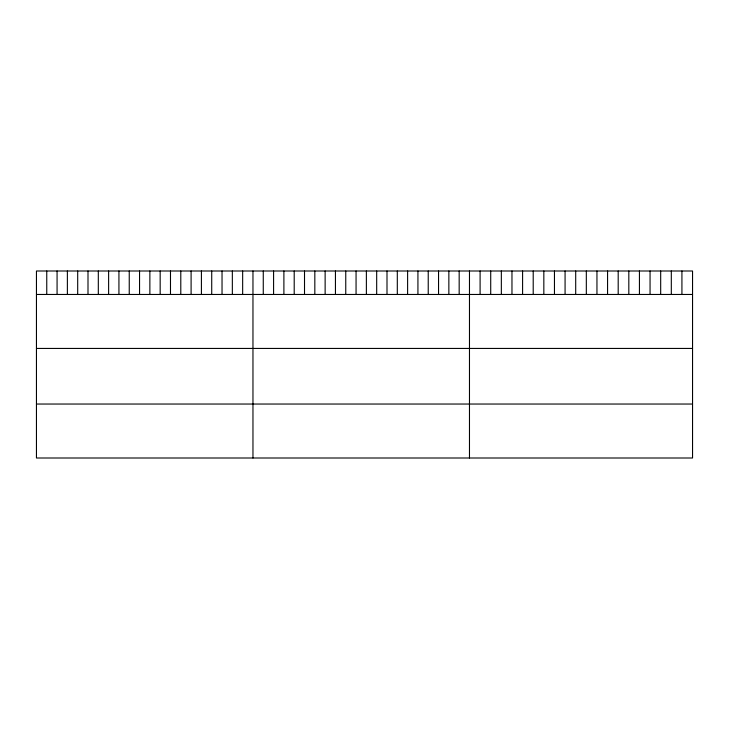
<?xml version="1.0" encoding="UTF-8"?>
<svg xmlns="http://www.w3.org/2000/svg" width="729" height="729" viewBox="0 0 729 729"><rect width="100%" height="100%" fill="white"/><g stroke="black" fill="none" stroke-linecap="round" stroke-linejoin="round"><path stroke-width="1.09" d="M692.55 294.461L692.55 458.003L36.45 458.003L36.45 270.997L692.55 270.997L692.55 294.461L36.45 294.461M36.45 348.435L692.55 348.435M36.45 404.039L692.55 404.039M681.925 270.997L681.925 294.461M671.309 270.997L671.309 294.461M660.684 270.997L660.684 294.461M650.058 270.997L650.058 294.461M639.433 270.997L639.433 294.461M628.817 270.997L628.817 294.461M618.192 270.997L618.192 294.461M607.567 270.997L607.567 294.461M596.951 270.997L596.951 294.461M586.326 270.997L586.326 294.461M575.7 270.997L575.7 294.461M565.075 270.997L565.075 294.461M554.459 270.997L554.459 294.461M543.834 270.997L543.834 294.461M533.209 270.997L533.209 294.461M522.593 270.997L522.593 294.461M511.968 270.997L511.968 294.461M501.342 270.997L501.342 294.461M490.717 270.997L490.717 294.461M480.101 270.997L480.101 294.461M469.476 270.997L469.476 458.003M459.17 270.997L459.17 294.461M448.854 270.997L448.854 294.461M438.548 270.997L438.548 294.461M428.233 270.997L428.233 294.461M417.927 270.997L417.927 294.461M407.611 270.997L407.611 294.461M397.305 270.997L397.305 294.461M386.999 270.997L386.999 294.461M376.683 270.997L376.683 294.461M366.377 270.997L366.377 294.461M356.062 270.997L356.062 294.461M345.756 270.997L345.756 294.461M335.44 270.997L335.44 294.461M325.134 270.997L325.134 294.461M314.828 270.997L314.828 294.461M304.512 270.997L304.512 294.461M294.206 270.997L294.206 294.461M283.891 270.997L283.891 294.461M273.585 270.997L273.585 294.461M263.269 270.997L263.269 294.461M252.963 270.997L252.963 458.003M242.657 270.997L242.657 294.461M232.341 270.997L232.341 294.461M222.035 270.997L222.035 294.461M211.72 270.997L211.72 294.461M201.414 270.997L201.414 294.461M191.098 270.997L191.098 294.461M180.792 270.997L180.792 294.461M170.486 270.997L170.486 294.461M160.17 270.997L160.17 294.461M149.864 270.997L149.864 294.461M139.549 270.997L139.549 294.461M129.243 270.997L129.243 294.461M118.927 270.997L118.927 294.461M108.621 270.997L108.621 294.461M98.315 270.997L98.315 294.461M87.999 270.997L87.999 294.461M77.693 270.997L77.693 294.461M67.378 270.997L67.378 294.461M57.072 270.997L57.072 294.461M46.756 270.997L46.756 294.461"/></g></svg>
